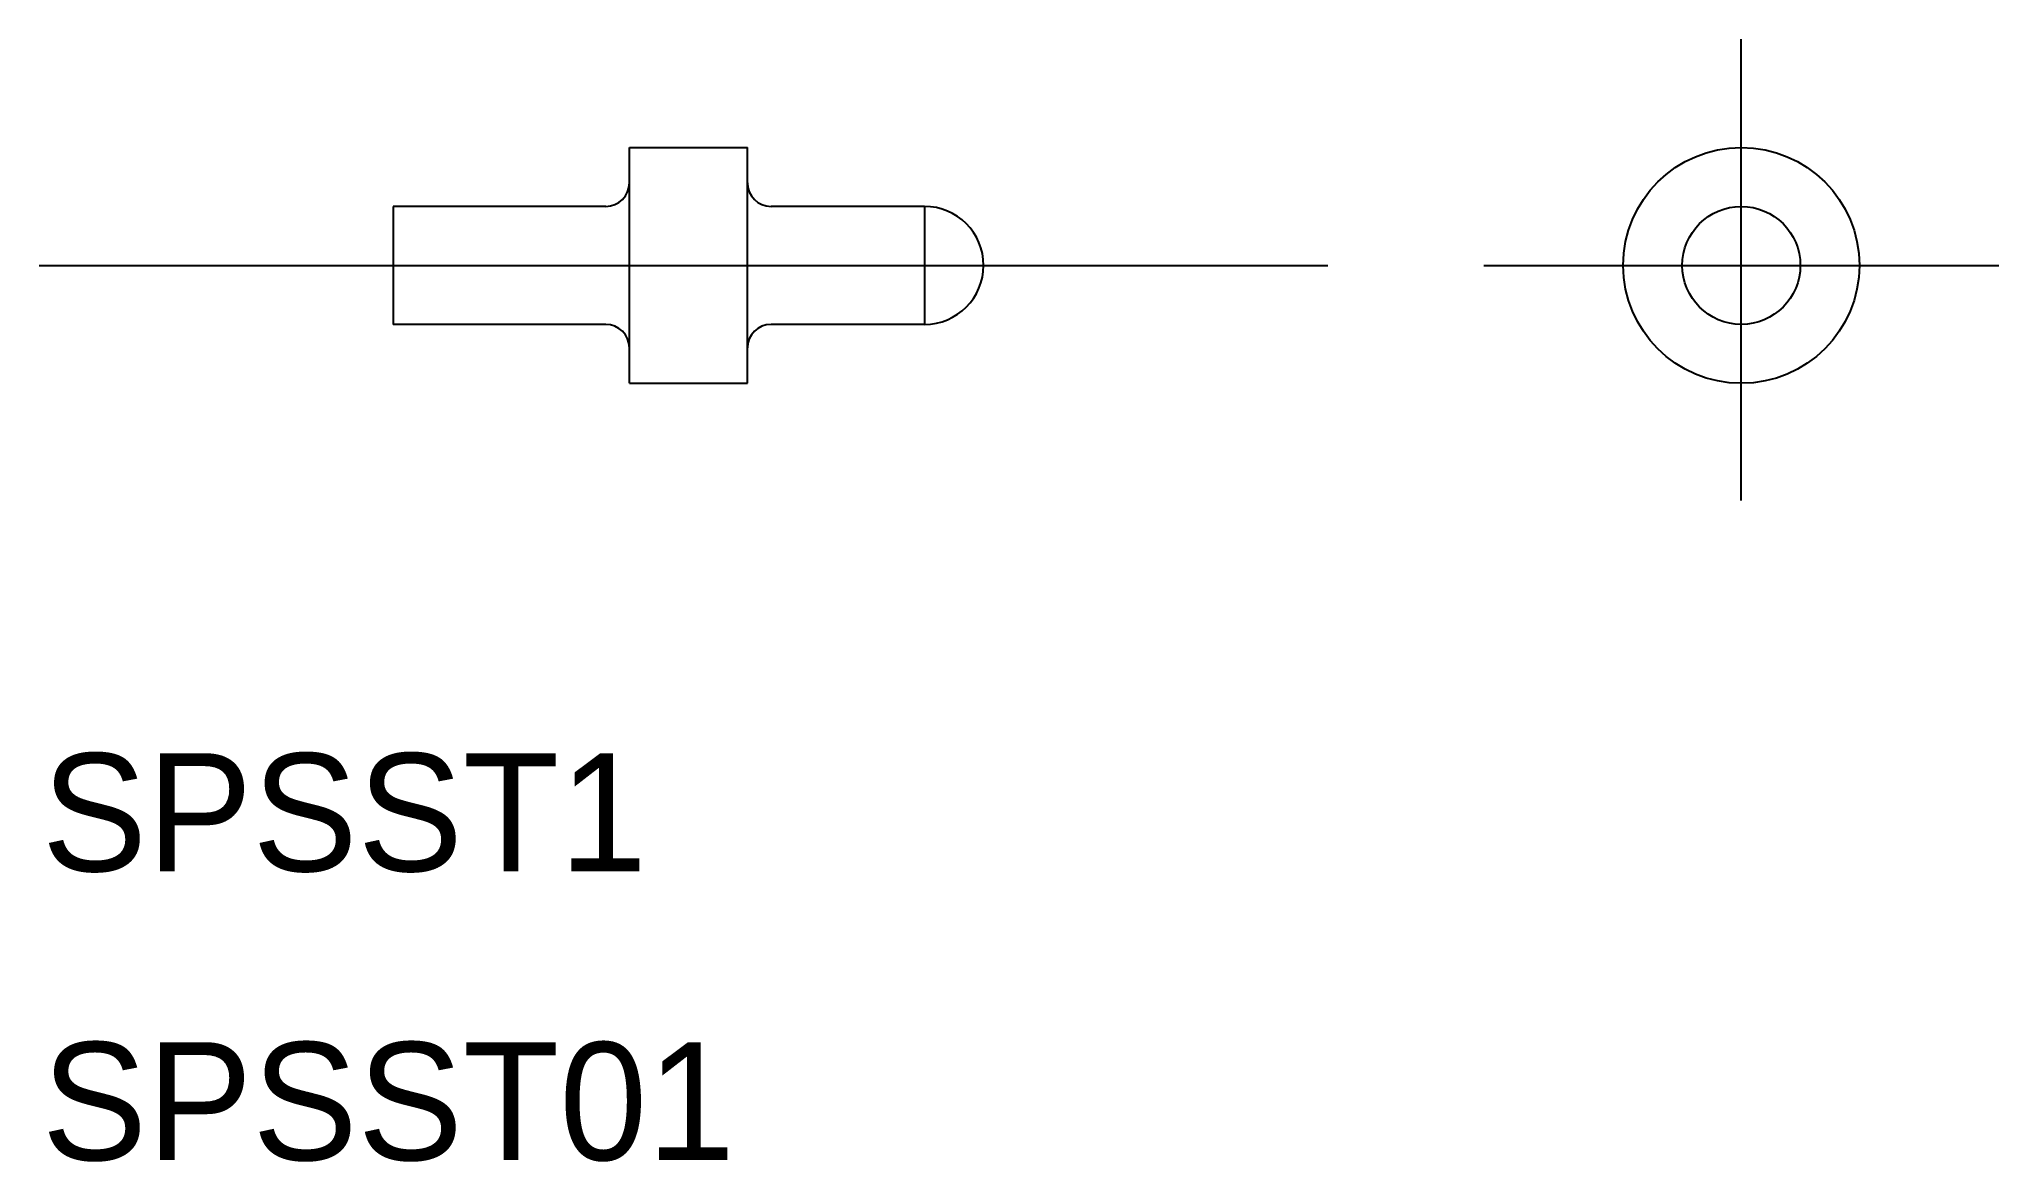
# Model space of a CAD drawing. Extents: x 80.8 to 97.4, y 169.4 to 178.9.
import ezdxf

# ---------------------------------------------------------------- set-up
doc = ezdxf.new("R2010")
doc.units = 0
doc.linetypes.add('CENTER', pattern=[50.8, 31.75, -6.35, 6.35, -6.35])
doc.layers.get('0').update_dxf_attribs({"linetype": 'CONTINUOUS'})
doc.layers.add('CENTER', color=1, linetype='CENTER')

msp = doc.modelspace()

# ---------------------------------------------------------------- linework, layer by layer
at = {"color": 7, "linetype": 'CONTINUOUS'}
for p, q in [((85.812, 177.994), (86.812, 177.994)), ((85.812, 175.994), (85.812, 177.994)), ((86.812, 175.994), (86.812, 177.994)), ((83.812, 177.494), (83.812, 176.494)), ((85.612, 177.494), (83.812, 177.494)), ((88.312, 177.494), (87.012, 177.494)), ((88.312, 177.494), (88.312, 176.494)), ((85.612, 176.494), (83.812, 176.494)), ((88.312, 176.494), (87.012, 176.494)), ((85.812, 175.994), (86.812, 175.994))]:
    msp.add_line(p, q, dxfattribs=at)
for radius in [1, 0.5]:
    msp.add_circle((95.231, 176.994), radius, dxfattribs=at)
for centre, radius, start, end in [((85.612, 177.694), 0.2, 270, 360), ((87.012, 177.694), 0.2, 180, 270), ((88.312, 176.994), 0.5, 270, 90), ((85.612, 176.294), 0.2, 360, 90), ((87.012, 176.294), 0.2, 90, 180)]:
    msp.add_arc(centre, radius, start, end, dxfattribs=at)
at = {"layer": 'CENTER', "color": 1, "linetype": 'CENTER'}
for p, q in [((95.231, 175), (95.231, 178.911)), ((80.812, 176.994), (91.728, 176.994)), ((93.05, 176.994), (97.412, 176.994))]:
    msp.add_line(p, q, dxfattribs=at)

# ---------------------------------------------------------------- texts
at = {"color": 7, "linetype": 'CONTINUOUS'}
for s, p in [('SPSST1', (80.834, 171.858)), ('SPSST01', (80.834, 169.409))]:
    msp.add_text(s, height=1, dxfattribs=at).set_placement(p)

doc.saveas('drawing.dxf')
